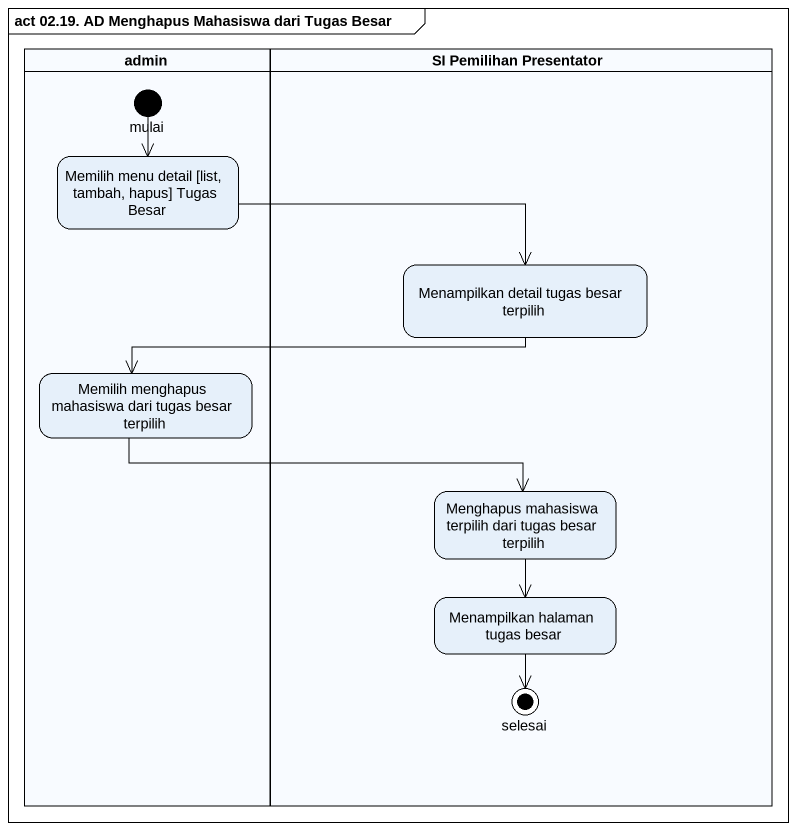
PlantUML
@startuml
mainframe act 02.19. AD Menghapus Mahasiswa dari Tugas Besar
hide empty description
state admin <<partition>> {
  state mulai <<start>>
  state "Memilih menu detail [list, tambah, hapus] Tugas Besar" as Memilih_menu_detail_list
  state "Memilih menghapus mahasiswa dari tugas besar terpilih" as Memilih_menghapus_mahasiswa
}
state "SI Pemilihan Presentator" as SI_Pemilihan_Presentator <<partition>> {
  state "Menampilkan detail tugas besar terpilih" as Menampilkan_detail_tugas
  state "Menghapus mahasiswa terpilih dari tugas besar terpilih" as Menghapus_mahasiswa
  state "Menampilkan halaman tugas besar" as Menampilkan_halaman_tugas
  state selesai <<end>>
}
mulai --> Memilih_menu_detail_list
Memilih_menu_detail_list -right-> Menampilkan_detail_tugas
Menampilkan_detail_tugas -left-> Memilih_menghapus_mahasiswa
Memilih_menghapus_mahasiswa -right-> Menghapus_mahasiswa
Menghapus_mahasiswa --> Menampilkan_halaman_tugas
Menampilkan_halaman_tugas --> selesai
@enduml
